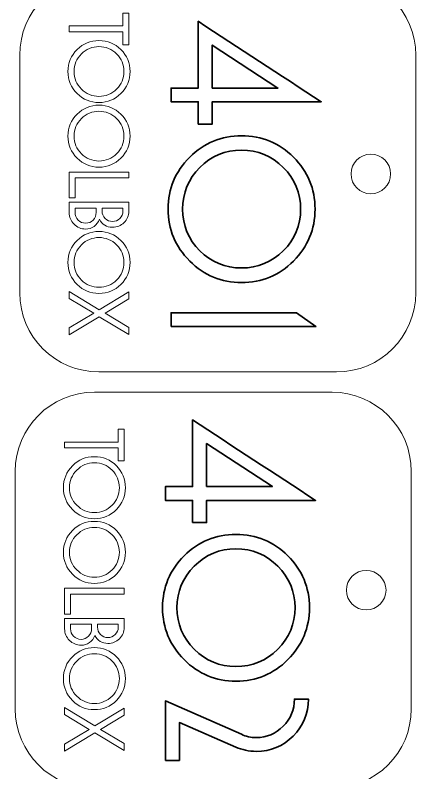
# Model space of a CAD drawing. Header units: inches. Extents: x 269 to 1026, y -294 to 278.
# Drawn here: x 470.8 to 521.4, y 27.1 to 122.8 of the extents above; entities that cross this region are included whole.
import ezdxf

# ---------------------------------------------------------------- set-up
doc = ezdxf.new("R2010")
doc.units = ezdxf.units.IN
doc.header["$MEASUREMENT"] = 0
doc.layers.add('Default', color=7, linetype='Continuous')
doc.layers.add('Livello 3', color=7, linetype='Continuous')

# ---------------------------------------------------------------- blocks, each defined once
blk = doc.blocks.new('block 49')
at = {"layer": 'Livello 3', "color": 7, "lineweight": 35}
for points in [[(495.675, 113.631), (503.968, 113.631), (495.675, 119.063), (495.675, 113.631)], [(490.475, 83.497), (490.475, 85.239), (506.309, 85.239), (508.753, 83.497), (490.475, 83.497)]]:
    blk.add_lwpolyline(points, dxfattribs=at)
for points, knots in [([(493.907, 109.081), (493.907, 109.081), (493.907, 111.889), (493.907, 111.889), (493.907, 111.889), (490.475, 111.889), (490.475, 111.889), (490.475, 111.889), (490.475, 113.631), (490.475, 113.631), (490.475, 113.631), (493.907, 113.631), (493.907, 113.631), (493.907, 113.631), (493.907, 122.055), (493.907, 122.055), (499.055, 118.675), (504.228, 115.286), (509.428, 111.889), (509.428, 111.889), (495.675, 111.889), (495.675, 111.889), (495.675, 111.889), (495.675, 109.081), (495.675, 109.081), (495.675, 109.081), (493.907, 109.081), (493.907, 109.081)], [0, 0, 0, 0, 1, 1, 1, 2, 2, 2, 3, 3, 3, 4, 4, 4, 5, 5, 5, 6, 6, 6, 7, 7, 7, 8, 8, 8, 9, 9, 9, 9]), ([(499.367, 89.061), (496.819, 89.061), (494.639, 89.967), (492.828, 91.778), (491.017, 93.59), (490.111, 95.778), (490.111, 98.343), (490.111, 100.909), (491.017, 103.093), (492.828, 104.895), (494.639, 106.698), (496.819, 107.599), (499.367, 107.599), (501.932, 107.599), (504.121, 106.698), (505.932, 104.895), (507.743, 103.093), (508.649, 100.909), (508.649, 98.343), (508.649, 95.778), (507.743, 93.59), (505.932, 91.778), (504.121, 89.967), (501.932, 89.061), (499.367, 89.061)], [0, 0, 0, 0, 1, 1, 1, 2, 2, 2, 3, 3, 3, 4, 4, 4, 5, 5, 5, 6, 6, 6, 7, 7, 7, 8, 8, 8, 8]), ([(499.367, 90.907), (501.429, 90.907), (503.189, 91.631), (504.645, 93.078), (506.101, 94.526), (506.829, 96.281), (506.829, 98.343), (506.829, 100.389), (506.101, 102.139), (504.645, 103.595), (503.189, 105.051), (501.429, 105.779), (499.367, 105.779), (497.321, 105.779), (495.571, 105.051), (494.115, 103.595), (492.659, 102.139), (491.931, 100.389), (491.931, 98.343), (491.931, 96.281), (492.659, 94.526), (494.115, 93.078), (495.571, 91.631), (497.321, 90.907), (499.367, 90.907)], [0, 0, 0, 0, 1, 1, 1, 2, 2, 2, 3, 3, 3, 4, 4, 4, 5, 5, 5, 6, 6, 6, 7, 7, 7, 8, 8, 8, 8])]:
    blk.add_open_spline(points, degree=3, knots=knots, dxfattribs=at)
blk = doc.blocks.new('block 48')
at = {"layer": 'Livello 3'}
blk.add_blockref('block 49', (0, 0), dxfattribs=at)
blk = doc.blocks.new('block 51')
at = {"layer": 'Livello 3', "color": 7, "lineweight": 35}
blk.add_lwpolyline([(494.968, 63.292), (503.261, 63.292), (494.968, 68.724), (494.968, 63.292)], dxfattribs=at)
for points, knots in [([(493.2, 58.742), (493.2, 58.742), (493.2, 61.55), (493.2, 61.55), (493.2, 61.55), (489.768, 61.55), (489.768, 61.55), (489.768, 61.55), (489.768, 63.292), (489.768, 63.292), (489.768, 63.292), (493.2, 63.292), (493.2, 63.292), (493.2, 63.292), (493.2, 71.716), (493.2, 71.716), (498.348, 68.336), (503.521, 64.947), (508.721, 61.55), (508.721, 61.55), (494.968, 61.55), (494.968, 61.55), (494.968, 61.55), (494.968, 58.742), (494.968, 58.742), (494.968, 58.742), (493.2, 58.742), (493.2, 58.742)], [0, 0, 0, 0, 1, 1, 1, 2, 2, 2, 3, 3, 3, 4, 4, 4, 5, 5, 5, 6, 6, 6, 7, 7, 7, 8, 8, 8, 9, 9, 9, 9]), ([(498.66, 38.722), (496.112, 38.722), (493.932, 39.628), (492.121, 41.439), (490.31, 43.251), (489.404, 45.439), (489.404, 48.004), (489.404, 50.57), (490.31, 52.754), (492.121, 54.556), (493.932, 56.359), (496.112, 57.26), (498.66, 57.26), (501.225, 57.26), (503.414, 56.359), (505.225, 54.556), (507.036, 52.754), (507.942, 50.57), (507.942, 48.004), (507.942, 45.439), (507.036, 43.251), (505.225, 41.439), (503.414, 39.628), (501.225, 38.722), (498.66, 38.722)], [0, 0, 0, 0, 1, 1, 1, 2, 2, 2, 3, 3, 3, 4, 4, 4, 5, 5, 5, 6, 6, 6, 7, 7, 7, 8, 8, 8, 8]), ([(498.66, 40.568), (500.723, 40.568), (502.482, 41.292), (503.938, 42.739), (505.394, 44.187), (506.122, 45.942), (506.122, 48.004), (506.122, 50.05), (505.394, 51.8), (503.938, 53.256), (502.482, 54.712), (500.723, 55.44), (498.66, 55.44), (496.615, 55.44), (494.864, 54.712), (493.408, 53.256), (491.952, 51.8), (491.224, 50.05), (491.224, 48.004), (491.224, 45.942), (491.952, 44.187), (493.408, 42.739), (494.864, 41.292), (496.615, 40.568), (498.66, 40.568)], [0, 0, 0, 0, 1, 1, 1, 2, 2, 2, 3, 3, 3, 4, 4, 4, 5, 5, 5, 6, 6, 6, 7, 7, 7, 8, 8, 8, 8]), ([(489.768, 28.712), (489.768, 28.712), (489.768, 36.225), (489.768, 36.225), (489.768, 36.225), (499.362, 32.014), (499.362, 32.014), (499.917, 31.737), (500.541, 31.598), (501.234, 31.598), (502.551, 31.598), (503.682, 32.073), (504.627, 33.023), (505.572, 33.973), (506.044, 35.119), (506.044, 36.46), (506.044, 36.46), (507.812, 36.46), (507.812, 36.46), (507.812, 34.64), (507.171, 33.085), (505.888, 31.793), (504.605, 30.502), (503.054, 29.856), (501.234, 29.856), (500.298, 29.856), (499.431, 30.038), (498.634, 30.402), (498.634, 30.402), (491.536, 33.497), (491.536, 33.497), (491.536, 33.497), (491.536, 28.712), (491.536, 28.712), (491.536, 28.712), (489.768, 28.712), (489.768, 28.712)], [0, 0, 0, 0, 1, 1, 1, 2, 2, 2, 3, 3, 3, 4, 4, 4, 5, 5, 5, 6, 6, 6, 7, 7, 7, 8, 8, 8, 9, 9, 9, 10, 10, 10, 11, 11, 11, 12, 12, 12, 12])]:
    blk.add_open_spline(points, degree=3, knots=knots, dxfattribs=at)
blk = doc.blocks.new('block 50')
at = {"layer": 'Livello 3'}
blk.add_blockref('block 51', (0, 0), dxfattribs=at)
blk = doc.blocks.new('block 283')
at = {"layer": 'Default', "color": 240, "lineweight": 9}
blk.add_open_spline([(471.374, 117.776), (471.374, 117.776), (471.374, 87.776), (471.374, 87.776), (471.374, 82.253), (475.852, 77.776), (481.374, 77.776), (481.374, 77.776), (511.374, 77.776), (511.374, 77.776), (516.897, 77.776), (521.374, 82.253), (521.374, 87.776), (521.374, 87.776), (521.374, 117.776), (521.374, 117.776), (521.374, 123.299), (516.897, 127.776), (511.374, 127.776), (511.374, 127.776), (481.374, 127.776), (481.374, 127.776), (475.852, 127.776), (471.374, 123.299), (471.374, 117.776)], degree=3, knots=[0, 0, 0, 0, 1, 1, 1, 2, 2, 2, 3, 3, 3, 4, 4, 4, 5, 5, 5, 6, 6, 6, 7, 7, 7, 8, 8, 8, 8], dxfattribs=at)
blk = doc.blocks.new('block 284')
at = {"layer": 'Default', "color": 240, "lineweight": 9}
blk.add_open_spline([(515.691, 105.276), (517.072, 105.276), (518.191, 104.157), (518.191, 102.776), (518.191, 101.395), (517.072, 100.276), (515.691, 100.276), (514.311, 100.276), (513.191, 101.395), (513.191, 102.776), (513.191, 104.157), (514.311, 105.276), (515.691, 105.276)], degree=3, knots=[0, 0, 0, 0, 1, 1, 1, 2, 2, 2, 3, 3, 3, 4, 4, 4, 4], dxfattribs=at)
blk = doc.blocks.new('block 286')
at = {"layer": 'Default', "color": 7, "lineweight": 5}
blk.add_lwpolyline([(484.396, 119.1), (484.396, 120.737), (477.618, 120.737), (477.618, 121.472), (484.396, 121.472), (484.396, 123.098), (485.143, 123.098), (485.143, 119.1), (484.396, 119.1)], dxfattribs=at)
blk = doc.blocks.new('block 287')
at = {"layer": 'Default', "color": 7, "lineweight": 5}
blk.add_open_spline([(481.375, 111.795), (480.298, 111.795), (479.377, 112.177), (478.612, 112.943), (477.847, 113.708), (477.464, 114.633), (477.464, 115.716), (477.464, 116.8), (477.847, 117.723), (478.612, 118.484), (479.377, 119.246), (480.298, 119.627), (481.375, 119.627), (482.459, 119.627), (483.383, 119.246), (484.148, 118.484), (484.914, 117.723), (485.297, 116.8), (485.297, 115.716), (485.297, 114.633), (484.914, 113.708), (484.148, 112.943), (483.383, 112.177), (482.459, 111.795), (481.375, 111.795)], degree=3, knots=[0, 0, 0, 0, 1, 1, 1, 2, 2, 2, 3, 3, 3, 4, 4, 4, 5, 5, 5, 6, 6, 6, 7, 7, 7, 8, 8, 8, 8], dxfattribs=at)
blk = doc.blocks.new('block 288')
at = {"layer": 'Default', "color": 7, "lineweight": 5}
blk.add_open_spline([(481.375, 112.575), (482.246, 112.575), (482.99, 112.88), (483.605, 113.492), (484.22, 114.103), (484.527, 114.845), (484.527, 115.716), (484.527, 116.581), (484.22, 117.32), (483.605, 117.935), (482.99, 118.55), (482.246, 118.858), (481.375, 118.858), (480.511, 118.858), (479.771, 118.55), (479.156, 117.935), (478.541, 117.32), (478.233, 116.581), (478.233, 115.716), (478.233, 114.845), (478.541, 114.103), (479.156, 113.492), (479.771, 112.88), (480.511, 112.575), (481.375, 112.575)], degree=3, knots=[0, 0, 0, 0, 1, 1, 1, 2, 2, 2, 3, 3, 3, 4, 4, 4, 5, 5, 5, 6, 6, 6, 7, 7, 7, 8, 8, 8, 8], dxfattribs=at)
blk = doc.blocks.new('block 289')
at = {"layer": 'Default', "color": 7, "lineweight": 5}
blk.add_open_spline([(481.375, 103.633), (480.298, 103.633), (479.377, 104.016), (478.612, 104.781), (477.847, 105.546), (477.464, 106.471), (477.464, 107.555), (477.464, 108.639), (477.847, 109.562), (478.612, 110.323), (479.377, 111.085), (480.298, 111.465), (481.375, 111.465), (482.459, 111.465), (483.383, 111.085), (484.148, 110.323), (484.914, 109.562), (485.297, 108.639), (485.297, 107.555), (485.297, 106.471), (484.914, 105.546), (484.148, 104.781), (483.383, 104.016), (482.459, 103.633), (481.375, 103.633)], degree=3, knots=[0, 0, 0, 0, 1, 1, 1, 2, 2, 2, 3, 3, 3, 4, 4, 4, 5, 5, 5, 6, 6, 6, 7, 7, 7, 8, 8, 8, 8], dxfattribs=at)
blk = doc.blocks.new('block 290')
at = {"layer": 'Default', "color": 7, "lineweight": 5}
blk.add_open_spline([(481.375, 104.413), (482.246, 104.413), (482.99, 104.719), (483.605, 105.331), (484.22, 105.942), (484.527, 106.684), (484.527, 107.555), (484.527, 108.419), (484.22, 109.158), (483.605, 109.774), (482.99, 110.389), (482.246, 110.697), (481.375, 110.697), (480.511, 110.697), (479.771, 110.389), (479.156, 109.774), (478.541, 109.158), (478.233, 108.419), (478.233, 107.555), (478.233, 106.684), (478.541, 105.942), (479.156, 105.331), (479.771, 104.719), (480.511, 104.413), (481.375, 104.413)], degree=3, knots=[0, 0, 0, 0, 1, 1, 1, 2, 2, 2, 3, 3, 3, 4, 4, 4, 5, 5, 5, 6, 6, 6, 7, 7, 7, 8, 8, 8, 8], dxfattribs=at)
blk = doc.blocks.new('block 291')
at = {"layer": 'Default', "color": 7, "lineweight": 5}
blk.add_lwpolyline([(477.618, 99.745), (477.618, 103.007), (485.143, 103.007), (485.143, 102.271), (478.365, 102.271), (478.365, 99.745), (477.618, 99.745)], dxfattribs=at)
blk = doc.blocks.new('block 292')
at = {"layer": 'Default', "color": 7, "lineweight": 5}
blk.add_open_spline([(479.694, 95.823), (479.123, 95.823), (478.634, 96.026), (478.228, 96.433), (477.821, 96.839), (477.618, 97.328), (477.618, 97.899), (477.618, 97.899), (477.618, 99.195), (477.618, 99.195), (477.618, 99.195), (485.143, 99.195), (485.143, 99.195), (485.143, 99.195), (485.143, 98.075), (485.143, 98.075), (485.143, 97.511), (484.941, 97.031), (484.539, 96.636), (484.136, 96.24), (483.649, 96.043), (483.077, 96.043), (482.323, 96.043), (481.778, 96.383), (481.441, 97.064), (481.302, 96.684), (481.076, 96.381), (480.765, 96.158), (480.454, 95.935), (480.097, 95.823), (479.694, 95.823)], degree=3, knots=[0, 0, 0, 0, 1, 1, 1, 2, 2, 2, 3, 3, 3, 4, 4, 4, 5, 5, 5, 6, 6, 6, 7, 7, 7, 8, 8, 8, 9, 9, 9, 10, 10, 10, 10], dxfattribs=at)
blk = doc.blocks.new('block 293')
at = {"layer": 'Default', "color": 7, "lineweight": 5}
blk.add_open_spline([(483.077, 96.779), (483.436, 96.779), (483.746, 96.907), (484.006, 97.163), (484.265, 97.419), (484.396, 97.725), (484.396, 98.081), (484.396, 98.081), (484.396, 98.46), (484.396, 98.46), (484.396, 98.46), (481.77, 98.46), (481.77, 98.46), (481.77, 98.46), (481.77, 98.103), (481.77, 98.103), (481.77, 97.74), (481.898, 97.428), (482.155, 97.168), (482.411, 96.908), (482.718, 96.779), (483.077, 96.779)], degree=3, knots=[0, 0, 0, 0, 1, 1, 1, 2, 2, 2, 3, 3, 3, 4, 4, 4, 5, 5, 5, 6, 6, 6, 7, 7, 7, 7], dxfattribs=at)
blk = doc.blocks.new('block 294')
at = {"layer": 'Default', "color": 7, "lineweight": 5}
blk.add_open_spline([(479.694, 96.559), (480.06, 96.559), (480.373, 96.691), (480.633, 96.954), (480.893, 97.216), (481.023, 97.533), (481.023, 97.904), (481.023, 97.904), (481.023, 98.46), (481.023, 98.46), (481.023, 98.46), (478.365, 98.46), (478.365, 98.46), (478.365, 98.46), (478.365, 97.904), (478.365, 97.904), (478.365, 97.533), (478.495, 97.216), (478.755, 96.954), (479.015, 96.691), (479.328, 96.559), (479.694, 96.559)], degree=3, knots=[0, 0, 0, 0, 1, 1, 1, 2, 2, 2, 3, 3, 3, 4, 4, 4, 5, 5, 5, 6, 6, 6, 7, 7, 7, 7], dxfattribs=at)
blk = doc.blocks.new('block 295')
at = {"layer": 'Default', "color": 7, "lineweight": 5}
blk.add_open_spline([(481.375, 87.683), (480.298, 87.683), (479.377, 88.066), (478.612, 88.831), (477.847, 89.596), (477.464, 90.521), (477.464, 91.605), (477.464, 92.689), (477.847, 93.612), (478.612, 94.373), (479.377, 95.135), (480.298, 95.515), (481.375, 95.515), (482.459, 95.515), (483.383, 95.135), (484.148, 94.373), (484.914, 93.612), (485.297, 92.689), (485.297, 91.605), (485.297, 90.521), (484.914, 89.596), (484.148, 88.831), (483.383, 88.066), (482.459, 87.683), (481.375, 87.683)], degree=3, knots=[0, 0, 0, 0, 1, 1, 1, 2, 2, 2, 3, 3, 3, 4, 4, 4, 5, 5, 5, 6, 6, 6, 7, 7, 7, 8, 8, 8, 8], dxfattribs=at)
blk = doc.blocks.new('block 296')
at = {"layer": 'Default', "color": 7, "lineweight": 5}
blk.add_open_spline([(481.375, 88.463), (482.246, 88.463), (482.99, 88.769), (483.605, 89.38), (484.22, 89.992), (484.527, 90.733), (484.527, 91.605), (484.527, 92.469), (484.22, 93.208), (483.605, 93.824), (482.99, 94.439), (482.246, 94.746), (481.375, 94.746), (480.511, 94.746), (479.771, 94.439), (479.156, 93.824), (478.541, 93.208), (478.233, 92.469), (478.233, 91.605), (478.233, 90.733), (478.541, 89.992), (479.156, 89.38), (479.771, 88.769), (480.511, 88.463), (481.375, 88.463)], degree=3, knots=[0, 0, 0, 0, 1, 1, 1, 2, 2, 2, 3, 3, 3, 4, 4, 4, 5, 5, 5, 6, 6, 6, 7, 7, 7, 8, 8, 8, 8], dxfattribs=at)
blk = doc.blocks.new('block 297')
at = {"layer": 'Default', "color": 7, "lineweight": 5}
blk.add_lwpolyline([(477.618, 82.454), (477.618, 83.327), (480.719, 85.189), (477.618, 87.063), (477.618, 87.936), (481.42, 85.625), (485.143, 87.875), (485.143, 87.002), (482.153, 85.195), (485.143, 83.388), (485.143, 82.515), (481.42, 84.752), (477.618, 82.454)], dxfattribs=at)
blk = doc.blocks.new('block 285')
at = {"layer": 'Default'}
for name in ['block 286', 'block 287', 'block 288', 'block 289', 'block 290', 'block 291', 'block 292', 'block 294', 'block 293', 'block 295', 'block 296', 'block 297']:
    blk.add_blockref(name, (0, 0), dxfattribs=at)
blk = doc.blocks.new('block 282')
at = {"layer": 'Default'}
for name in ['block 283', 'block 285', 'block 284']:
    blk.add_blockref(name, (0, 0), dxfattribs=at)
blk = doc.blocks.new('block 298')
at = {"layer": 'Default', "color": 240, "lineweight": 9}
blk.add_open_spline([(470.795, 65.214), (470.795, 65.214), (470.795, 35.214), (470.795, 35.214), (470.795, 29.691), (475.272, 25.214), (480.795, 25.214), (480.795, 25.214), (510.795, 25.214), (510.795, 25.214), (516.318, 25.214), (520.795, 29.691), (520.795, 35.214), (520.795, 35.214), (520.795, 65.214), (520.795, 65.214), (520.795, 70.737), (516.318, 75.214), (510.795, 75.214), (510.795, 75.214), (480.795, 75.214), (480.795, 75.214), (475.272, 75.214), (470.795, 70.737), (470.795, 65.214)], degree=3, knots=[0, 0, 0, 0, 1, 1, 1, 2, 2, 2, 3, 3, 3, 4, 4, 4, 5, 5, 5, 6, 6, 6, 7, 7, 7, 8, 8, 8, 8], dxfattribs=at)
blk = doc.blocks.new('block 299')
at = {"layer": 'Default', "color": 240, "lineweight": 9}
blk.add_open_spline([(515.112, 52.714), (516.493, 52.714), (517.612, 51.595), (517.612, 50.214), (517.612, 48.833), (516.493, 47.714), (515.112, 47.714), (513.731, 47.714), (512.612, 48.833), (512.612, 50.214), (512.612, 51.595), (513.731, 52.714), (515.112, 52.714)], degree=3, knots=[0, 0, 0, 0, 1, 1, 1, 2, 2, 2, 3, 3, 3, 4, 4, 4, 4], dxfattribs=at)
blk = doc.blocks.new('block 300')
at = {"layer": 'Default', "color": 7, "lineweight": 5}
blk.add_lwpolyline([(483.816, 66.538), (483.816, 68.175), (477.038, 68.175), (477.038, 68.91), (483.816, 68.91), (483.816, 70.536), (484.563, 70.536), (484.563, 66.538), (483.816, 66.538)], dxfattribs=at)
blk = doc.blocks.new('block 301')
at = {"layer": 'Default', "color": 7, "lineweight": 5}
blk.add_open_spline([(480.795, 59.233), (479.719, 59.233), (478.798, 59.615), (478.033, 60.381), (477.267, 61.146), (476.885, 62.071), (476.885, 63.154), (476.885, 64.238), (477.267, 65.161), (478.033, 65.922), (478.798, 66.684), (479.719, 67.065), (480.795, 67.065), (481.879, 67.065), (482.804, 66.684), (483.569, 65.922), (484.334, 65.161), (484.717, 64.238), (484.717, 63.154), (484.717, 62.071), (484.334, 61.146), (483.569, 60.381), (482.804, 59.615), (481.879, 59.233), (480.795, 59.233)], degree=3, knots=[0, 0, 0, 0, 1, 1, 1, 2, 2, 2, 3, 3, 3, 4, 4, 4, 5, 5, 5, 6, 6, 6, 7, 7, 7, 8, 8, 8, 8], dxfattribs=at)
blk = doc.blocks.new('block 302')
at = {"layer": 'Default', "color": 7, "lineweight": 5}
blk.add_open_spline([(480.795, 60.013), (481.667, 60.013), (482.41, 60.319), (483.025, 60.93), (483.64, 61.541), (483.948, 62.283), (483.948, 63.154), (483.948, 64.019), (483.64, 64.758), (483.025, 65.373), (482.41, 65.988), (481.667, 66.296), (480.795, 66.296), (479.931, 66.296), (479.192, 65.988), (478.576, 65.373), (477.961, 64.758), (477.653, 64.019), (477.653, 63.154), (477.653, 62.283), (477.961, 61.541), (478.576, 60.93), (479.192, 60.319), (479.931, 60.013), (480.795, 60.013)], degree=3, knots=[0, 0, 0, 0, 1, 1, 1, 2, 2, 2, 3, 3, 3, 4, 4, 4, 5, 5, 5, 6, 6, 6, 7, 7, 7, 8, 8, 8, 8], dxfattribs=at)
blk = doc.blocks.new('block 303')
at = {"layer": 'Default', "color": 7, "lineweight": 5}
blk.add_open_spline([(480.795, 51.071), (479.719, 51.071), (478.798, 51.454), (478.033, 52.219), (477.267, 52.984), (476.885, 53.909), (476.885, 54.993), (476.885, 56.077), (477.267, 57), (478.033, 57.761), (478.798, 58.523), (479.719, 58.903), (480.795, 58.903), (481.879, 58.903), (482.804, 58.523), (483.569, 57.761), (484.334, 57), (484.717, 56.077), (484.717, 54.993), (484.717, 53.909), (484.334, 52.984), (483.569, 52.219), (482.804, 51.454), (481.879, 51.071), (480.795, 51.071)], degree=3, knots=[0, 0, 0, 0, 1, 1, 1, 2, 2, 2, 3, 3, 3, 4, 4, 4, 5, 5, 5, 6, 6, 6, 7, 7, 7, 8, 8, 8, 8], dxfattribs=at)
blk = doc.blocks.new('block 304')
at = {"layer": 'Default', "color": 7, "lineweight": 5}
blk.add_open_spline([(480.795, 51.851), (481.667, 51.851), (482.41, 52.157), (483.025, 52.769), (483.64, 53.38), (483.948, 54.122), (483.948, 54.993), (483.948, 55.857), (483.64, 56.597), (483.025, 57.212), (482.41, 57.827), (481.667, 58.135), (480.795, 58.135), (479.931, 58.135), (479.192, 57.827), (478.576, 57.212), (477.961, 56.597), (477.653, 55.857), (477.653, 54.993), (477.653, 54.122), (477.961, 53.38), (478.576, 52.769), (479.192, 52.157), (479.931, 51.851), (480.795, 51.851)], degree=3, knots=[0, 0, 0, 0, 1, 1, 1, 2, 2, 2, 3, 3, 3, 4, 4, 4, 5, 5, 5, 6, 6, 6, 7, 7, 7, 8, 8, 8, 8], dxfattribs=at)
blk = doc.blocks.new('block 305')
at = {"layer": 'Default', "color": 7, "lineweight": 5}
blk.add_lwpolyline([(477.038, 47.183), (477.038, 50.445), (484.563, 50.445), (484.563, 49.709), (477.785, 49.709), (477.785, 47.183), (477.038, 47.183)], dxfattribs=at)
blk = doc.blocks.new('block 306')
at = {"layer": 'Default', "color": 7, "lineweight": 5}
blk.add_open_spline([(479.115, 43.261), (478.543, 43.261), (478.054, 43.464), (477.648, 43.871), (477.242, 44.277), (477.038, 44.766), (477.038, 45.337), (477.038, 45.337), (477.038, 46.633), (477.038, 46.633), (477.038, 46.633), (484.563, 46.633), (484.563, 46.633), (484.563, 46.633), (484.563, 45.513), (484.563, 45.513), (484.563, 44.949), (484.362, 44.469), (483.959, 44.074), (483.556, 43.678), (483.069, 43.481), (482.498, 43.481), (481.744, 43.481), (481.198, 43.821), (480.861, 44.503), (480.722, 44.122), (480.497, 43.82), (480.186, 43.596), (479.874, 43.373), (479.517, 43.261), (479.115, 43.261)], degree=3, knots=[0, 0, 0, 0, 1, 1, 1, 2, 2, 2, 3, 3, 3, 4, 4, 4, 5, 5, 5, 6, 6, 6, 7, 7, 7, 8, 8, 8, 9, 9, 9, 10, 10, 10, 10], dxfattribs=at)
blk = doc.blocks.new('block 307')
at = {"layer": 'Default', "color": 7, "lineweight": 5}
blk.add_open_spline([(482.498, 44.217), (482.857, 44.217), (483.166, 44.345), (483.426, 44.601), (483.686, 44.857), (483.816, 45.163), (483.816, 45.519), (483.816, 45.519), (483.816, 45.898), (483.816, 45.898), (483.816, 45.898), (481.191, 45.898), (481.191, 45.898), (481.191, 45.898), (481.191, 45.541), (481.191, 45.541), (481.191, 45.178), (481.319, 44.866), (481.575, 44.606), (481.831, 44.347), (482.139, 44.217), (482.498, 44.217)], degree=3, knots=[0, 0, 0, 0, 1, 1, 1, 2, 2, 2, 3, 3, 3, 4, 4, 4, 5, 5, 5, 6, 6, 6, 7, 7, 7, 7], dxfattribs=at)
blk = doc.blocks.new('block 308')
at = {"layer": 'Default', "color": 7, "lineweight": 5}
blk.add_open_spline([(479.115, 43.997), (479.481, 43.997), (479.794, 44.129), (480.054, 44.392), (480.313, 44.655), (480.444, 44.971), (480.444, 45.342), (480.444, 45.342), (480.444, 45.898), (480.444, 45.898), (480.444, 45.898), (477.785, 45.898), (477.785, 45.898), (477.785, 45.898), (477.785, 45.342), (477.785, 45.342), (477.785, 44.971), (477.915, 44.655), (478.176, 44.392), (478.435, 44.129), (478.748, 43.997), (479.115, 43.997)], degree=3, knots=[0, 0, 0, 0, 1, 1, 1, 2, 2, 2, 3, 3, 3, 4, 4, 4, 5, 5, 5, 6, 6, 6, 7, 7, 7, 7], dxfattribs=at)
blk = doc.blocks.new('block 309')
at = {"layer": 'Default', "color": 7, "lineweight": 5}
blk.add_open_spline([(480.795, 35.121), (479.719, 35.121), (478.798, 35.504), (478.033, 36.269), (477.267, 37.034), (476.885, 37.959), (476.885, 39.043), (476.885, 40.127), (477.267, 41.05), (478.033, 41.811), (478.798, 42.573), (479.719, 42.953), (480.795, 42.953), (481.879, 42.953), (482.804, 42.573), (483.569, 41.811), (484.334, 41.05), (484.717, 40.127), (484.717, 39.043), (484.717, 37.959), (484.334, 37.034), (483.569, 36.269), (482.804, 35.504), (481.879, 35.121), (480.795, 35.121)], degree=3, knots=[0, 0, 0, 0, 1, 1, 1, 2, 2, 2, 3, 3, 3, 4, 4, 4, 5, 5, 5, 6, 6, 6, 7, 7, 7, 8, 8, 8, 8], dxfattribs=at)
blk = doc.blocks.new('block 310')
at = {"layer": 'Default', "color": 7, "lineweight": 5}
blk.add_open_spline([(480.795, 35.901), (481.667, 35.901), (482.41, 36.207), (483.025, 36.818), (483.64, 37.43), (483.948, 38.171), (483.948, 39.043), (483.948, 39.907), (483.64, 40.646), (483.025, 41.262), (482.41, 41.877), (481.667, 42.184), (480.795, 42.184), (479.931, 42.184), (479.192, 41.877), (478.576, 41.262), (477.961, 40.646), (477.653, 39.907), (477.653, 39.043), (477.653, 38.171), (477.961, 37.43), (478.576, 36.818), (479.192, 36.207), (479.931, 35.901), (480.795, 35.901)], degree=3, knots=[0, 0, 0, 0, 1, 1, 1, 2, 2, 2, 3, 3, 3, 4, 4, 4, 5, 5, 5, 6, 6, 6, 7, 7, 7, 8, 8, 8, 8], dxfattribs=at)
blk = doc.blocks.new('block 311')
at = {"layer": 'Default', "color": 7, "lineweight": 5}
blk.add_lwpolyline([(477.038, 29.892), (477.038, 30.765), (480.14, 32.627), (477.038, 34.501), (477.038, 35.374), (480.84, 33.063), (484.563, 35.313), (484.563, 34.44), (481.573, 32.633), (484.563, 30.826), (484.563, 29.953), (480.84, 32.19), (477.038, 29.892)], dxfattribs=at)

msp = doc.modelspace()

# ---------------------------------------------------------------- block references
at = {"layer": 'Default'}
for name in ['block 282', 'block 298', 'block 300', 'block 301', 'block 302', 'block 303', 'block 304', 'block 299', 'block 305', 'block 306', 'block 308', 'block 307', 'block 309', 'block 310', 'block 311']:
    msp.add_blockref(name, (0, 0), dxfattribs=at)
at = {"layer": 'Livello 3'}
for name in ['block 48', 'block 50']:
    msp.add_blockref(name, (0, 0), dxfattribs=at)

doc.saveas('drawing.dxf')
